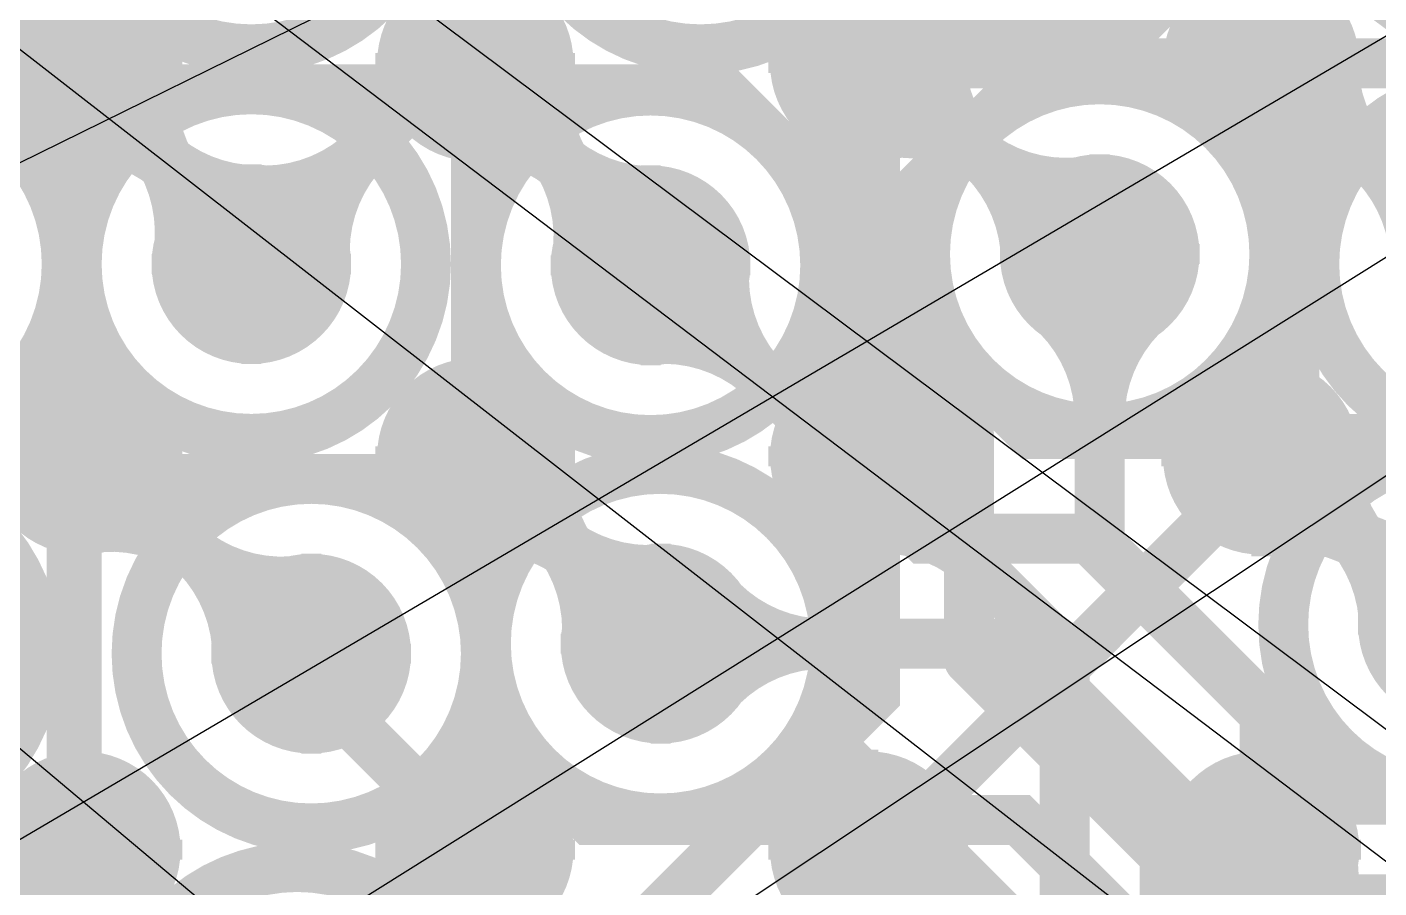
# Model space of a CAD drawing. Extents: x -4539 to 5978, y -4736 to 3041.
# Drawn here: x 1490.5 to 1626, y 409.5 to 495.7 of the extents above; entities that cross this region are included whole.
import ezdxf

# ---------------------------------------------------------------- set-up
doc = ezdxf.new("R2010")
doc.units = 0
for name, pattern in [('SIG_102', [2, 1, 1]), ('SIG_112', [2, 1, 1]), ('SIG_152', [2, 1, 1]), ('SIG_153', [2, 1, 1]), ('SIG_154', [2, 1, 1]), ('SIG_155', [2, 1, 1]), ('SIG_156', [2, 1, 1]), ('SIG_157', [2, 1, 1]), ('SIG_158', [2, 1, 1]), ('SIG_162', [2, 1, 1]), ('SIG_168', [2, 1, 1]), ('SIG_173', [2, 1, 1]), ('SIG_186', [2, 1, 1]), ('SIG_187', [2, 1, 1]), ('SIG_188', [2, 1, 1]), ('SIG_190', [2, 1, 1]), ('SIG_195', [2, 1, 1]), ('SIG_47', [2, 1, 1]), ('SIG_67', [2, 1, 1]), ('SIG_89', [2, 1, 1]), ('SIG_91', [2, 1, 1]), ('SIG_98', [2, 1, 1])]:
    doc.linetypes.add(name, pattern=pattern)
doc.layers.get('0').update_dxf_attribs({"color": 254, "linetype": 'CONTINUOUS'})
for name, color, linetype in [('DRIL_NPLTE_THRU_01', 16, 'CONTINUOUS'), ('DRIL_NPLTE_THRU_02', 2, 'CONTINUOUS'), ('DRIL_NPLTE_THRU_03', 34, 'CONTINUOUS'), ('DRIL_NPLTE_THRU_04', 96, 'CONTINUOUS'), ('DRIL_NPLTE_THRU_05', 6, 'CONTINUOUS'), ('DRIL_NPLTE_THRU_06', 176, 'CONTINUOUS'), ('DRIL_PLTE_THRU_01', 16, 'CONTINUOUS'), ('DRIL_PLTE_THRU_02', 2, 'CONTINUOUS'), ('DRIL_PLTE_THRU_03', 34, 'CONTINUOUS'), ('DRIL_PLTE_THRU_04', 96, 'CONTINUOUS'), ('DRIL_PLTE_THRU_05', 6, 'CONTINUOUS'), ('DRIL_PLTE_THRU_06', 176, 'CONTINUOUS'), ('DRIL_SYMBOL', 254, 'CONTINUOUS'), ('LINK_00', 254, 'CONTINUOUS'), ('PADS_BOT', 5, 'CONTINUOUS'), ('PADS_INNER', 1, 'CONTINUOUS'), ('PADS_TOP', 1, 'CONTINUOUS'), ('POUR_VOID_02', 56, 'CONTINUOUS'), ('POUR_VOID_05', 216, 'CONTINUOUS'), ('TEAR_01', 1, 'CONTINUOUS'), ('TEAR_03', 43, 'CONTINUOUS'), ('TEAR_04', 3, 'CONTINUOUS'), ('TRACE_01', 1, 'CONTINUOUS'), ('TRACE_03', 43, 'CONTINUOUS'), ('TRACE_04', 3, 'CONTINUOUS'), ('TRACE_06', 5, 'CONTINUOUS'), ('VIAPTS', 1, 'CONTINUOUS')]:
    doc.layers.add(name, color=color, linetype=linetype)

# ---------------------------------------------------------------- blocks, each defined once
blk = doc.blocks.new('POUR_VOID_576')
at = {"layer": 'POUR_VOID_02', "const_width": 5}
blk.add_lwpolyline([(-4740.5, -6028, 1), (-4705.5, -6028, 1)], format="xyb", close=True, dxfattribs=at)
blk = doc.blocks.new('POUR_VOID_575')
at = {"layer": 'POUR_VOID_02', "const_width": 5}
blk.add_lwpolyline([(-4743.5, -6067, 1), (-4708.5, -6067, 1)], format="xyb", close=True, dxfattribs=at)
blk = doc.blocks.new('POUR_VOID_564')
at = {"layer": 'POUR_VOID_02', "const_width": 5}
blk.add_lwpolyline([(-4704.5, -5989, 1), (-4669.5, -5989, 1)], format="xyb", close=True, dxfattribs=at)
blk = doc.blocks.new('POUR_VOID_563')
at = {"layer": 'POUR_VOID_02', "const_width": 5}
blk.add_lwpolyline([(-4704.5, -6028, 1), (-4669.5, -6028, 1)], format="xyb", close=True, dxfattribs=at)
blk = doc.blocks.new('POUR_VOID_552')
at = {"layer": 'POUR_VOID_02', "const_width": 5}
blk.add_lwpolyline([(-4624.5, -5988, 1), (-4589.5, -5988, 1)], format="xyb", close=True, dxfattribs=at)
blk = doc.blocks.new('POUR_VOID_551')
at = {"layer": 'POUR_VOID_02', "const_width": 5}
blk.add_lwpolyline([(-4659.5, -5989, 1), (-4624.5, -5989, 1)], format="xyb", close=True, dxfattribs=at)
blk = doc.blocks.new('POUR_VOID_550')
at = {"layer": 'POUR_VOID_02', "const_width": 5}
blk.add_lwpolyline([(-4664.5, -6028.12, 1), (-4629.5, -6028.12, 1)], format="xyb", close=True, dxfattribs=at)
blk = doc.blocks.new('POUR_VOID_549')
at = {"layer": 'POUR_VOID_02', "const_width": 5}
blk.add_lwpolyline([(-4663.5, -6066, 1), (-4628.5, -6066, 1)], format="xyb", close=True, dxfattribs=at)
blk = doc.blocks.new('POUR_VOID_548')
at = {"layer": 'POUR_VOID_02', "const_width": 5}
blk.add_lwpolyline([(-4698.5, -6067, 1), (-4663.5, -6067, 1)], format="xyb", close=True, dxfattribs=at)
blk = doc.blocks.new('POUR_VOID_547')
at = {"layer": 'POUR_VOID_02', "const_width": 5}
blk.add_lwpolyline([(-4699.9, -6105.86, 1), (-4664.9, -6105.86, 1)], format="xyb", close=True, dxfattribs=at)
blk = doc.blocks.new('POUR_VOID_544')
at = {"layer": 'POUR_VOID_02', "const_width": 5}
blk.add_lwpolyline([(-4619.5, -6027, 1), (-4584.5, -6027, 1)], format="xyb", close=True, dxfattribs=at)
blk = doc.blocks.new('POUR_VOID_529')
at = {"layer": 'POUR_VOID_02', "const_width": 5}
blk.add_lwpolyline([(-4579.5, -5988, 1), (-4544.5, -5988, 1)], format="xyb", close=True, dxfattribs=at)
blk = doc.blocks.new('POUR_VOID_528')
at = {"layer": 'POUR_VOID_02', "const_width": 5}
blk.add_lwpolyline([(-4580.5, -6028, 1), (-4545.5, -6028, 1)], format="xyb", close=True, dxfattribs=at)
blk = doc.blocks.new('POUR_VOID_527')
at = {"layer": 'POUR_VOID_02', "const_width": 5}
blk.add_lwpolyline([(-4583.61, -6064.11, 1), (-4548.61, -6064.11, 1)], format="xyb", close=True, dxfattribs=at)
blk = doc.blocks.new('POUR_OUTLINE_418')
for name in ['POUR_VOID_552', 'POUR_VOID_529', 'POUR_VOID_564', 'POUR_VOID_551', 'POUR_VOID_544', 'POUR_VOID_576', 'POUR_VOID_563', 'POUR_VOID_550', 'POUR_VOID_528', 'POUR_VOID_527', 'POUR_VOID_549', 'POUR_VOID_575', 'POUR_VOID_548', 'POUR_VOID_547']:
    blk.add_blockref(name, (0, 0))
blk = doc.blocks.new('POUR_HEADER_0')
blk.add_blockref('POUR_OUTLINE_418', (6185, 6485))
blk = doc.blocks.new('POUR_VOID_74')
at = {"layer": 'POUR_VOID_05', "const_width": 5}
blk.add_lwpolyline([(-4740.5, -6028, 1), (-4705.5, -6028, 1)], format="xyb", close=True, dxfattribs=at)
blk = doc.blocks.new('POUR_VOID_73')
at = {"layer": 'POUR_VOID_05', "const_width": 5}
blk.add_lwpolyline([(-4743.5, -6067, 1), (-4708.5, -6067, 1)], format="xyb", close=True, dxfattribs=at)
blk = doc.blocks.new('POUR_VOID_66')
at = {"layer": 'POUR_VOID_05', "const_width": 5}
blk.add_lwpolyline([(-4704.5, -5989, 1), (-4669.5, -5989, 1)], format="xyb", close=True, dxfattribs=at)
blk = doc.blocks.new('POUR_VOID_65')
at = {"layer": 'POUR_VOID_05', "const_width": 5}
blk.add_lwpolyline([(-4704.5, -6028, 1), (-4669.5, -6028, 1)], format="xyb", close=True, dxfattribs=at)
blk = doc.blocks.new('POUR_VOID_59')
at = {"layer": 'POUR_VOID_05', "const_width": 5}
blk.add_lwpolyline([(-4624.5, -5988, 1), (-4589.5, -5988, 1)], format="xyb", close=True, dxfattribs=at)
blk = doc.blocks.new('POUR_VOID_58')
at = {"layer": 'POUR_VOID_05', "const_width": 5}
blk.add_lwpolyline([(-4659.5, -5989, 1), (-4624.5, -5989, 1)], format="xyb", close=True, dxfattribs=at)
blk = doc.blocks.new('POUR_VOID_57')
at = {"layer": 'POUR_VOID_05', "const_width": 5}
blk.add_lwpolyline([(-4664.5, -6028.12, 1), (-4629.5, -6028.12, 1)], format="xyb", close=True, dxfattribs=at)
blk = doc.blocks.new('POUR_VOID_56')
at = {"layer": 'POUR_VOID_05', "const_width": 5}
blk.add_lwpolyline([(-4663.5, -6066, 1), (-4628.5, -6066, 1)], format="xyb", close=True, dxfattribs=at)
blk = doc.blocks.new('POUR_VOID_55')
at = {"layer": 'POUR_VOID_05', "const_width": 5}
blk.add_lwpolyline([(-4698.5, -6067, 1), (-4663.5, -6067, 1)], format="xyb", close=True, dxfattribs=at)
blk = doc.blocks.new('POUR_VOID_54')
at = {"layer": 'POUR_VOID_05', "const_width": 5}
blk.add_lwpolyline([(-4699.9, -6105.86, 1), (-4664.9, -6105.86, 1)], format="xyb", close=True, dxfattribs=at)
blk = doc.blocks.new('POUR_VOID_50')
at = {"layer": 'POUR_VOID_05', "const_width": 5}
blk.add_lwpolyline([(-4619.5, -6027, 1), (-4584.5, -6027, 1)], format="xyb", close=True, dxfattribs=at)
blk = doc.blocks.new('POUR_VOID_48')
at = {"layer": 'POUR_VOID_05', "const_width": 5}
blk.add_lwpolyline([(-4579.5, -5988, 1), (-4544.5, -5988, 1)], format="xyb", close=True, dxfattribs=at)
blk = doc.blocks.new('POUR_VOID_47')
at = {"layer": 'POUR_VOID_05', "const_width": 5}
blk.add_lwpolyline([(-4580.5, -6028, 1), (-4545.5, -6028, 1)], format="xyb", close=True, dxfattribs=at)
blk = doc.blocks.new('POUR_VOID_46')
at = {"layer": 'POUR_VOID_05', "const_width": 5}
blk.add_lwpolyline([(-4583.61, -6064.11, 1), (-4548.61, -6064.11, 1)], format="xyb", close=True, dxfattribs=at)
blk = doc.blocks.new('POUR_OUTLINE_4')
for name in ['POUR_VOID_59', 'POUR_VOID_48', 'POUR_VOID_66', 'POUR_VOID_58', 'POUR_VOID_50', 'POUR_VOID_74', 'POUR_VOID_65', 'POUR_VOID_57', 'POUR_VOID_47', 'POUR_VOID_46', 'POUR_VOID_56', 'POUR_VOID_73', 'POUR_VOID_55', 'POUR_VOID_54']:
    blk.add_blockref(name, (0, 0))
blk = doc.blocks.new('POUR_HEADER_1')
blk.add_blockref('POUR_OUTLINE_4', (5333.86, 5791.34))
blk = doc.blocks.new('DRIL_SYMBOL_0')
at = {"layer": 'DRIL_SYMBOL', "const_width": 2}
for points in [[(0, -10), (0, 10)], [(-10, 0), (10, 0)]]:
    blk.add_lwpolyline(points, dxfattribs=at)
blk = doc.blocks.new('DRIL_HOLE_0')
blk.add_lwpolyline([(0, 0, 1), (0, 0, 1)], format="xyb", close=True)
blk.add_blockref('DRIL_SYMBOL_0', (0, 0))
blk = doc.blocks.new('PAD_2')
blk.add_lwpolyline([(0, 0, 1), (0, 0, 1)], format="xyb", close=True)
blk = doc.blocks.new('PAD_8')
at = {"const_width": 9.84}
blk.add_lwpolyline([(0, -4.92, 1), (0, 4.92, 1)], format="xyb", close=True, dxfattribs=at)
blk = doc.blocks.new('STK_TOP_10')
at = {"layer": 'DRIL_NPLTE_THRU_01'}
blk.add_blockref('DRIL_HOLE_0', (0, 0), dxfattribs=at)
at = {"layer": 'DRIL_NPLTE_THRU_02'}
blk.add_blockref('DRIL_HOLE_0', (0, 0), dxfattribs=at)
at = {"layer": 'DRIL_NPLTE_THRU_03'}
blk.add_blockref('DRIL_HOLE_0', (0, 0), dxfattribs=at)
at = {"layer": 'DRIL_NPLTE_THRU_04'}
blk.add_blockref('DRIL_HOLE_0', (0, 0), dxfattribs=at)
at = {"layer": 'DRIL_NPLTE_THRU_05'}
blk.add_blockref('DRIL_HOLE_0', (0, 0), dxfattribs=at)
at = {"layer": 'DRIL_NPLTE_THRU_06'}
blk.add_blockref('DRIL_HOLE_0', (0, 0), dxfattribs=at)
at = {"layer": 'PADS_BOT'}
blk.add_blockref('PAD_2', (0, 0), dxfattribs=at)
at = {"layer": 'PADS_INNER'}
blk.add_blockref('PAD_2', (0, 0), dxfattribs=at)
at = {"layer": 'PADS_TOP'}
blk.add_blockref('PAD_8', (0, 0), dxfattribs=at)
blk = doc.blocks.new('SYM_TOP_8')
for p in [(137.8, -216.54), (177.17, -216.54), (216.54, -216.54), (255.91, -216.54), (137.8, -255.91), (177.17, -255.91), (216.54, -255.91), (255.91, -255.91), (137.8, -295.28), (177.17, -295.28), (216.54, -295.28), (255.91, -295.28)]:
    blk.add_blockref('STK_TOP_10', p)
blk = doc.blocks.new('PART_TOP_33')
blk.add_blockref('SYM_TOP_8', (0, 0))
blk = doc.blocks.new('SMOOTH_5')
at = {"const_width": 2.5}
blk.add_lwpolyline([(-1.25, 0, 1), (1.25, 0, 1)], format="xyb", close=True, dxfattribs=at)
blk = doc.blocks.new('TRACE_2050')
at = {"layer": 'TRACE_06', "linetype": 'SIG_67', "const_width": 5}
blk.add_lwpolyline([(1559.52, 387.55), (1559.52, 396.76), (1617.5, 454.73), (1617.5, 520.68), (1659.75, 562.93), (1659.75, 708.72), (1671, 719.96), (1671, 748)], dxfattribs=at)
at = {"layer": 'TRACE_06'}
blk.add_blockref('SMOOTH_5', (1617.5, 454.73), dxfattribs=at)
blk = doc.blocks.new('TRACE_2288')
at = {"layer": 'TRACE_04', "linetype": 'SIG_98', "const_width": 5}
blk.add_lwpolyline([(1570.5, 469.78), (1570.5, 491.57), (1575.5, 496.57), (1575.5, 519.25), (1587.75, 531.5), (1597.25, 531.5), (1615.5, 549.75), (1615.5, 753.25), (1669.76, 807.51), (1694.21, 807.51), (1717, 830.3)], dxfattribs=at)
at = {"layer": 'TRACE_04'}
for p in [(1575.5, 496.57), (1570.5, 491.57), (1570.5, 469.78)]:
    blk.add_blockref('SMOOTH_5', p, dxfattribs=at)
blk = doc.blocks.new('TRACE_542')
at = {"layer": 'TRACE_03', "linetype": 'SIG_102', "const_width": 5}
blk.add_lwpolyline([(1399, 432), (1417.5, 450.5), (1526.25, 450.5), (1536.5, 440.25), (1536.5, 426.75), (1546.92, 416.34), (1589.97, 416.34), (1607.92, 398.39), (1808.93, 398.39), (1818.34, 388.98), (1840.27, 388.98), (1883.94, 345.31), (1918.01, 345.31), (1940.32, 323), (1993.31, 323)], dxfattribs=at)
at = {"layer": 'TRACE_03'}
for p in [(1526.25, 450.5), (1536.5, 440.25), (1536.5, 426.75), (1546.92, 416.34), (1589.97, 416.34)]:
    blk.add_blockref('SMOOTH_5', p, dxfattribs=at)
blk = doc.blocks.new('TEAR_2008008000536')
at = {"const_width": 5}
for points in [[(11.67, 11.67, -0.196262), (1.42, 7.36)], [(11.67, 11.67, -0.067729), (4.35, 6.11)], [(11.67, 11.67, 0.067729), (6.11, 4.35)], [(11.67, 11.67, 0.196262), (7.36, 1.42)]]:
    blk.add_lwpolyline(points, format="xyb", dxfattribs=at)
for p in [(11.67, 11.67), (11.67, 11.67), (11.67, 11.67), (11.67, 11.67), (1.42, 7.36), (4.35, 6.11), (6.11, 4.35), (7.36, 1.42)]:
    blk.add_blockref('SMOOTH_5', p)
blk = doc.blocks.new('TRACE_1230')
at = {"layer": 'TRACE_04', "linetype": 'SIG_112', "const_width": 5}
blk.add_lwpolyline([(1513, 472), (1530.5, 489.5), (1530.5, 551.57), (1535.5, 556.57), (1535.5, 668)], dxfattribs=at)
at = {"layer": 'TEAR_04'}
blk.add_blockref('TEAR_2008008000536', (1513, 472), dxfattribs=at)
at = {"layer": 'TRACE_04'}
for p in [(1530.5, 489.5), (1513, 472)]:
    blk.add_blockref('SMOOTH_5', p, dxfattribs=at)
blk = doc.blocks.new('TEAR_2008008000537')
at = {"const_width": 5}
for points in [[(10.4, -12.36, -0.196262), (7.06, -2.01)], [(10.4, -12.36, -0.067729), (5.59, -4.76)], [(10.4, -12.36, 0.067729), (3.73, -6.32)], [(10.4, -12.36, 0.196261), (0.77, -7.3)]]:
    blk.add_lwpolyline(points, format="xyb", dxfattribs=at)
for p in [(7.06, -2.01), (5.59, -4.76), (3.73, -6.32), (0.77, -7.3), (10.4, -12.36), (10.4, -12.36), (10.4, -12.36), (10.4, -12.36)]:
    blk.add_blockref('SMOOTH_5', p)
blk = doc.blocks.new('TEAR_2008008000538')
at = {"const_width": 5}
for points in [[(-10.62, 12.62, 0.196261), (-0.79, 7.46)], [(-10.62, 12.62, -0.196262), (-7.21, 2.05)], [(-10.62, 12.62, 0.067729), (-3.82, 6.46)], [(-10.62, 12.62, -0.067729), (-5.71, 4.86)]]:
    blk.add_lwpolyline(points, format="xyb", dxfattribs=at)
for p in [(-10.62, 12.62), (-10.62, 12.62), (-10.62, 12.62), (-10.62, 12.62), (-0.79, 7.46), (-3.82, 6.46), (-5.71, 4.86), (-7.21, 2.05)]:
    blk.add_blockref('SMOOTH_5', p)
blk = doc.blocks.new('TRACE_1228')
at = {"layer": 'TRACE_01', "linetype": 'SIG_112', "const_width": 5}
blk.add_lwpolyline([(1496.06, 492.13), (1513, 472)], dxfattribs=at)
at = {"layer": 'TEAR_01'}
for name, p in [('TEAR_2008008000537', (1496.06, 492.13)), ('TEAR_2008008000538', (1513, 472))]:
    blk.add_blockref(name, p, dxfattribs=at)
at = {"layer": 'TRACE_01'}
for p in [(1496.06, 492.13), (1513, 472)]:
    blk.add_blockref('SMOOTH_5', p, dxfattribs=at)
blk = doc.blocks.new('TRACE_856')
at = {"layer": 'TRACE_04', "linetype": 'SIG_152', "const_width": 5}
blk.add_lwpolyline([(1478, 550), (1478, 513.62), (1495, 496.62), (1495, 391.99), (1518.44, 368.55), (1536.94, 363.99)], dxfattribs=at)
at = {"layer": 'TRACE_04'}
blk.add_blockref('SMOOTH_5', (1495, 496.62), dxfattribs=at)
blk = doc.blocks.new('TEAR_2008008000726')
at = {"const_width": 5}
for points in [[(11.67, 11.67, -0.196262), (1.42, 7.36)], [(11.67, 11.67, -0.067729), (4.35, 6.11)], [(11.67, 11.67, 0.067729), (6.11, 4.35)], [(11.67, 11.67, 0.196262), (7.36, 1.42)]]:
    blk.add_lwpolyline(points, format="xyb", dxfattribs=at)
for p in [(11.67, 11.67), (11.67, 11.67), (11.67, 11.67), (11.67, 11.67), (1.42, 7.36), (4.35, 6.11), (6.11, 4.35), (7.36, 1.42)]:
    blk.add_blockref('SMOOTH_5', p)
blk = doc.blocks.new('TRACE_726')
at = {"layer": 'TRACE_03', "linetype": 'SIG_153', "const_width": 5}
blk.add_lwpolyline([(1477, 472), (1494.5, 489.5), (1560.13, 489.5), (1575.5, 474.13), (1575.5, 470.75), (1591.25, 455), (1614.78, 455), (1615.28, 454.5), (1651.86, 454.5), (1658.86, 461.5), (1804.75, 461.5), (1823.29, 442.96), (1827.99, 442.96), (1847.75, 423.21), (1902.88, 423.21), (1981.64, 344.44), (1996.61, 344.44), (2032.66, 308.39), (2032.66, 275)], dxfattribs=at)
at = {"layer": 'TEAR_03'}
blk.add_blockref('TEAR_2008008000726', (1477, 472), dxfattribs=at)
at = {"layer": 'TRACE_03'}
for p in [(1494.5, 489.5), (1560.13, 489.5), (1575.5, 474.13), (1575.5, 470.75), (1591.25, 455), (1614.78, 455), (1615.28, 454.5)]:
    blk.add_blockref('SMOOTH_5', p, dxfattribs=at)
blk = doc.blocks.new('TRACE_2960')
at = {"layer": 'TRACE_03', "linetype": 'SIG_154', "const_width": 5}
blk.add_lwpolyline([(1517.55, 431.55), (1542.77, 406.34), (1584.41, 406.34), (1602.35, 388.39), (1804.78, 388.39), (1814.2, 378.98), (1836.13, 378.98), (1879.8, 335.31), (1896.19, 335.31), (1917.93, 313.57)], dxfattribs=at)
at = {"layer": 'TRACE_03'}
blk.add_blockref('SMOOTH_5', (1517.55, 431.55), dxfattribs=at)
blk = doc.blocks.new('TEAR_2008008000733')
at = {"const_width": 5}
for points in [[(12.24, -10.54, -0.196261), (7.29, -0.86)], [(12.24, -10.54, -0.067729), (6.28, -3.81)], [(12.24, -10.54, 0.067729), (4.7, -5.64)], [(12.24, -10.54, 0.196262), (1.93, -7.09)]]:
    blk.add_lwpolyline(points, format="xyb", dxfattribs=at)
for p in [(7.29, -0.86), (6.28, -3.81), (4.7, -5.64), (1.93, -7.09), (12.24, -10.54), (12.24, -10.54), (12.24, -10.54), (12.24, -10.54)]:
    blk.add_blockref('SMOOTH_5', p)
blk = doc.blocks.new('TEAR_2008008000734')
at = {"const_width": 5}
for points in [[(-12.5, 10.77, 0.196261), (-1.97, 7.24)], [(-12.5, 10.77, -0.196261), (-7.45, 0.87)], [(-12.5, 10.77, 0.067729), (-4.8, 5.77)], [(-12.5, 10.77, -0.067729), (-6.41, 3.89)]]:
    blk.add_lwpolyline(points, format="xyb", dxfattribs=at)
for p in [(-12.5, 10.77), (-12.5, 10.77), (-12.5, 10.77), (-12.5, 10.77), (-1.97, 7.24), (-4.8, 5.77), (-6.41, 3.89), (-7.45, 0.87)]:
    blk.add_blockref('SMOOTH_5', p)
blk = doc.blocks.new('TRACE_628')
at = {"layer": 'TRACE_01', "linetype": 'SIG_154', "const_width": 5}
blk.add_lwpolyline([(1496.06, 452.76), (1519, 433)], dxfattribs=at)
at = {"layer": 'TEAR_01'}
for name, p in [('TEAR_2008008000733', (1496.06, 452.76)), ('TEAR_2008008000734', (1519, 433))]:
    blk.add_blockref(name, p, dxfattribs=at)
at = {"layer": 'TRACE_01'}
for p in [(1496.06, 452.76), (1519, 433)]:
    blk.add_blockref('SMOOTH_5', p, dxfattribs=at)
blk = doc.blocks.new('TEAR_2008008000737')
at = {"const_width": 5}
for points in [[(11.42, -11.42, -0.196262), (7.21, -1.4)], [(11.42, -11.42, -0.067729), (5.98, -4.26)], [(11.42, -11.42, 0.067729), (4.26, -5.98)], [(11.42, -11.42, 0.196262), (1.4, -7.21)]]:
    blk.add_lwpolyline(points, format="xyb", dxfattribs=at)
for p in [(7.21, -1.4), (5.98, -4.26), (4.26, -5.98), (1.4, -7.21), (11.42, -11.42), (11.42, -11.42), (11.42, -11.42), (11.42, -11.42)]:
    blk.add_blockref('SMOOTH_5', p)
blk = doc.blocks.new('TRACE_1084')
at = {"layer": 'TRACE_01', "linetype": 'SIG_155', "const_width": 5}
blk.add_lwpolyline([(1614.17, 413.39), (1636.14, 391.42), (1830.39, 391.42), (1858.34, 419.37), (1864.51, 419.37), (1872.07, 426.93), (1992.07, 426.93), (2006, 413)], dxfattribs=at)
at = {"layer": 'TEAR_01'}
blk.add_blockref('TEAR_2008008000737', (1614.17, 413.39), dxfattribs=at)
at = {"layer": 'TRACE_01'}
blk.add_blockref('SMOOTH_5', (1614.17, 413.39), dxfattribs=at)
blk = doc.blocks.new('TEAR_2008008000740')
at = {"const_width": 5}
for points in [[(11.42, -11.42, -0.196262), (7.21, -1.4)], [(11.42, -11.42, -0.067729), (5.98, -4.26)], [(11.42, -11.42, 0.067729), (4.26, -5.98)], [(11.42, -11.42, 0.196262), (1.4, -7.21)]]:
    blk.add_lwpolyline(points, format="xyb", dxfattribs=at)
for p in [(7.21, -1.4), (5.98, -4.26), (4.26, -5.98), (1.4, -7.21), (11.42, -11.42), (11.42, -11.42), (11.42, -11.42), (11.42, -11.42)]:
    blk.add_blockref('SMOOTH_5', p)
blk = doc.blocks.new('TRACE_1578')
at = {"layer": 'TRACE_01', "linetype": 'SIG_156', "const_width": 5}
blk.add_lwpolyline([(1574.8, 452.76), (1594.49, 433.07), (1594.49, 408.54), (1621.61, 381.42), (1834.53, 381.42), (1862.11, 409), (1900.83, 409), (1908.76, 416.93), (1978.25, 416.93), (1989.62, 405.56), (1989.62, 398.4), (2008.64, 379.37), (2008.64, 365.89)], dxfattribs=at)
at = {"layer": 'TEAR_01'}
blk.add_blockref('TEAR_2008008000740', (1574.8, 452.76), dxfattribs=at)
at = {"layer": 'TRACE_01'}
for p in [(1574.8, 452.76), (1594.49, 433.07), (1594.49, 408.54)]:
    blk.add_blockref('SMOOTH_5', p, dxfattribs=at)
blk = doc.blocks.new('TRACE_634')
at = {"layer": 'TRACE_03', "linetype": 'SIG_157', "const_width": 5}
blk.add_lwpolyline([(1558, 511), (1576.9, 492.1), (1798.9, 492.1), (1824, 467)], dxfattribs=at)
at = {"layer": 'TRACE_03'}
blk.add_blockref('SMOOTH_5', (1576.9, 492.1), dxfattribs=at)
blk = doc.blocks.new('TEAR_2008008000749')
at = {"const_width": 5}
for points in [[(16.5, 0, -0.196262), (6.21, 4.2)], [(16.5, 0, -0.067729), (7.4, 1.24)], [(16.5, 0, 0.196262), (6.21, -4.2)], [(16.5, 0, 0.067729), (7.4, -1.24)]]:
    blk.add_lwpolyline(points, format="xyb", dxfattribs=at)
for p in [(6.21, 4.2), (7.4, 1.24), (16.5, 0), (16.5, 0), (16.5, 0), (16.5, 0), (7.4, -1.24), (6.21, -4.2)]:
    blk.add_blockref('SMOOTH_5', p)
blk = doc.blocks.new('TRACE_708')
at = {"layer": 'TRACE_03', "linetype": 'SIG_158', "const_width": 5}
blk.add_lwpolyline([(1554, 434), (1589.74, 434), (1615.34, 408.39), (1645.28, 408.39), (1663.46, 426.57), (1663.46, 430.21), (1674.75, 441.5), (1715.39, 441.5), (1736, 420.89), (1810.36, 420.89), (1815.89, 426.42), (1830.39, 426.42), (1850.96, 405.85), (1886.8, 405.85), (1917.53, 375.12)], dxfattribs=at)
at = {"layer": 'TEAR_03'}
blk.add_blockref('TEAR_2008008000749', (1554, 434), dxfattribs=at)
at = {"layer": 'TRACE_03'}
for p in [(1554, 434), (1589.74, 434), (1615.34, 408.39)]:
    blk.add_blockref('SMOOTH_5', p, dxfattribs=at)
blk = doc.blocks.new('TEAR_2008008000751')
at = {"const_width": 5}
for points in [[(11.36, -11.48, -0.196261), (7.2, -1.43)], [(11.36, -11.48, -0.067729), (5.96, -4.29)], [(11.36, -11.48, 0.067729), (4.23, -6)], [(11.36, -11.48, 0.196262), (1.36, -7.22)]]:
    blk.add_lwpolyline(points, format="xyb", dxfattribs=at)
for p in [(7.2, -1.43), (5.96, -4.29), (4.23, -6), (1.36, -7.22), (11.36, -11.48), (11.36, -11.48), (11.36, -11.48), (11.36, -11.48)]:
    blk.add_blockref('SMOOTH_5', p)
blk = doc.blocks.new('TEAR_2008008000752')
at = {"const_width": 5}
for points in [[(-11.61, 11.73, 0.196261), (-1.39, 7.37)], [(-11.61, 11.73, -0.196261), (-7.36, 1.46)], [(-11.61, 11.73, 0.067729), (-4.32, 6.13)], [(-11.61, 11.73, -0.067729), (-6.08, 4.39)]]:
    blk.add_lwpolyline(points, format="xyb", dxfattribs=at)
for p in [(-11.61, 11.73), (-11.61, 11.73), (-11.61, 11.73), (-11.61, 11.73), (-1.39, 7.37), (-4.32, 6.13), (-6.08, 4.39), (-7.36, 1.46)]:
    blk.add_blockref('SMOOTH_5', p)
blk = doc.blocks.new('TRACE_706')
at = {"layer": 'TRACE_01', "linetype": 'SIG_158', "const_width": 5}
blk.add_lwpolyline([(1535.43, 452.76), (1554, 434)], dxfattribs=at)
at = {"layer": 'TEAR_01'}
for name, p in [('TEAR_2008008000751', (1535.43, 452.76)), ('TEAR_2008008000752', (1554, 434))]:
    blk.add_blockref(name, p, dxfattribs=at)
at = {"layer": 'TRACE_01'}
for p in [(1535.43, 452.76), (1554, 434)]:
    blk.add_blockref('SMOOTH_5', p, dxfattribs=at)
blk = doc.blocks.new('TRACE_2632')
at = {"layer": 'TRACE_04', "linetype": 'SIG_162', "const_width": 5}
blk.add_lwpolyline([(1580.5, 473), (1580.5, 480.25), (1592.75, 492.5), (1598.25, 492.5), (1615.5, 509.75), (1615.5, 524.93), (1636, 545.43), (1636, 668)], dxfattribs=at)
at = {"layer": 'TRACE_04'}
for p in [(1592.75, 492.5), (1598.25, 492.5), (1580.5, 480.25), (1580.5, 473)]:
    blk.add_blockref('SMOOTH_5', p, dxfattribs=at)
blk = doc.blocks.new('TEAR_2008008000799')
at = {"const_width": 5}
for points in [[(12.28, -10.5, -0.196262), (7.3, -0.83)], [(12.28, -10.5, -0.067729), (6.29, -3.79)], [(12.28, -10.5, 0.067729), (4.71, -5.63)], [(12.28, -10.5, 0.196262), (1.95, -7.08)]]:
    blk.add_lwpolyline(points, format="xyb", dxfattribs=at)
for p in [(7.3, -0.83), (6.29, -3.79), (4.71, -5.63), (1.95, -7.08), (12.28, -10.5), (12.28, -10.5), (12.28, -10.5), (12.28, -10.5)]:
    blk.add_blockref('SMOOTH_5', p)
blk = doc.blocks.new('TEAR_2008008000800')
at = {"const_width": 5}
for points in [[(-12.54, 10.72, 0.196262), (-1.99, 7.23)], [(-12.54, 10.72, -0.196262), (-7.45, 0.85)], [(-12.54, 10.72, 0.067729), (-4.82, 5.75)], [(-12.54, 10.72, -0.067729), (-6.43, 3.87)]]:
    blk.add_lwpolyline(points, format="xyb", dxfattribs=at)
for p in [(-12.54, 10.72), (-12.54, 10.72), (-12.54, 10.72), (-12.54, 10.72), (-1.99, 7.23), (-4.82, 5.75), (-6.43, 3.87), (-7.45, 0.85)]:
    blk.add_blockref('SMOOTH_5', p)
blk = doc.blocks.new('TRACE_398')
at = {"layer": 'TRACE_01', "linetype": 'SIG_168', "const_width": 5}
blk.add_lwpolyline([(1614.17, 452.76), (1633.89, 435.89)], dxfattribs=at)
at = {"layer": 'TEAR_01'}
for name, p in [('TEAR_2008008000799', (1614.17, 452.76)), ('TEAR_2008008000800', (1633.89, 435.89))]:
    blk.add_blockref(name, p, dxfattribs=at)
at = {"layer": 'TRACE_01'}
for p in [(1614.17, 452.76), (1633.89, 435.89)]:
    blk.add_blockref('SMOOTH_5', p, dxfattribs=at)
blk = doc.blocks.new('TEAR_2008008001075')
at = {"const_width": 5}
for points in [[(11.67, -11.67, -0.196262), (7.36, -1.42)], [(11.67, -11.67, -0.067729), (6.11, -4.35)], [(11.67, -11.67, 0.067729), (4.35, -6.11)], [(11.67, -11.67, 0.196262), (1.42, -7.36)]]:
    blk.add_lwpolyline(points, format="xyb", dxfattribs=at)
for p in [(7.36, -1.42), (6.11, -4.35), (4.35, -6.11), (1.42, -7.36), (11.67, -11.67), (11.67, -11.67), (11.67, -11.67), (11.67, -11.67)]:
    blk.add_blockref('SMOOTH_5', p)
blk = doc.blocks.new('TRACE_1110')
at = {"layer": 'TRACE_03', "linetype": 'SIG_186', "const_width": 5}
blk.add_lwpolyline([(1553, 471.88), (1580.38, 444.5), (1596.95, 444.5), (1623.06, 418.39), (1641.14, 418.39), (1652.43, 429.68), (1652.43, 433.32), (1670.61, 451.5), (1745.52, 451.5), (1758.63, 438.39), (1803.11, 438.39)], dxfattribs=at)
at = {"layer": 'TEAR_03'}
blk.add_blockref('TEAR_2008008001075', (1553, 471.88), dxfattribs=at)
at = {"layer": 'TRACE_03'}
for p in [(1553, 471.88), (1580.38, 444.5), (1596.95, 444.5), (1623.06, 418.39)]:
    blk.add_blockref('SMOOTH_5', p, dxfattribs=at)
blk = doc.blocks.new('TEAR_2008008001077')
at = {"const_width": 5}
for points in [[(10.59, -12.2, -0.196262), (7.09, -1.9)], [(10.59, -12.2, -0.067729), (5.66, -4.67)], [(10.59, -12.2, 0.067729), (3.83, -6.26)], [(10.59, -12.2, 0.196262), (0.88, -7.29)]]:
    blk.add_lwpolyline(points, format="xyb", dxfattribs=at)
for p in [(7.09, -1.9), (5.66, -4.67), (3.83, -6.26), (0.88, -7.29), (10.59, -12.2), (10.59, -12.2), (10.59, -12.2), (10.59, -12.2)]:
    blk.add_blockref('SMOOTH_5', p)
blk = doc.blocks.new('TEAR_2008008001078')
at = {"const_width": 5}
for points in [[(-10.81, 12.46, 0.196262), (-0.9, 7.45)], [(-10.81, 12.46, -0.196262), (-7.24, 1.94)], [(-10.81, 12.46, 0.067729), (-3.91, 6.4)], [(-10.81, 12.46, -0.067729), (-5.78, 4.77)]]:
    blk.add_lwpolyline(points, format="xyb", dxfattribs=at)
for p in [(-10.81, 12.46), (-10.81, 12.46), (-10.81, 12.46), (-10.81, 12.46), (-0.9, 7.45), (-3.91, 6.4), (-5.78, 4.77), (-7.24, 1.94)]:
    blk.add_blockref('SMOOTH_5', p)
blk = doc.blocks.new('TRACE_622')
at = {"layer": 'TRACE_01', "linetype": 'SIG_186', "const_width": 5}
blk.add_lwpolyline([(1535.43, 492.13), (1553, 471.88)], dxfattribs=at)
at = {"layer": 'TEAR_01'}
for name, p in [('TEAR_2008008001077', (1535.43, 492.13)), ('TEAR_2008008001078', (1553, 471.88))]:
    blk.add_blockref(name, p, dxfattribs=at)
at = {"layer": 'TRACE_01'}
for p in [(1535.43, 492.13), (1553, 471.88)]:
    blk.add_blockref('SMOOTH_5', p, dxfattribs=at)
blk = doc.blocks.new('TEAR_2008008001081')
at = {"const_width": 5}
for points in [[(0, -16.5, 0.196262), (-4.2, -6.21)], [(0, -16.5, -0.196262), (4.2, -6.21)], [(0, -16.5, 0.067729), (-1.24, -7.4)], [(0, -16.5, -0.067729), (1.24, -7.4)]]:
    blk.add_lwpolyline(points, format="xyb", dxfattribs=at)
for p in [(-4.2, -6.21), (4.2, -6.21), (-1.24, -7.4), (1.24, -7.4), (0, -16.5), (0, -16.5), (0, -16.5), (0, -16.5)]:
    blk.add_blockref('SMOOTH_5', p)
blk = doc.blocks.new('TRACE_1244')
at = {"layer": 'TRACE_04', "linetype": 'SIG_187', "const_width": 5}
blk.add_lwpolyline([(1598, 473), (1598, 443.96), (1614.52, 427.44), (1614.52, 370.46)], dxfattribs=at)
at = {"layer": 'TEAR_04'}
blk.add_blockref('TEAR_2008008001081', (1598, 473), dxfattribs=at)
at = {"layer": 'TRACE_04'}
for p in [(1598, 473), (1598, 443.96), (1614.52, 427.44), (1614.52, 370.46)]:
    blk.add_blockref('SMOOTH_5', p, dxfattribs=at)
blk = doc.blocks.new('TEAR_2008008001082')
at = {"const_width": 5}
for points in [[(12.46, -10.28, -0.196262), (7.31, -0.7)], [(12.46, -10.28, -0.067729), (6.36, -3.67)], [(12.46, -10.28, 0.067729), (4.82, -5.54)], [(12.46, -10.28, 0.196262), (2.08, -7.04)]]:
    blk.add_lwpolyline(points, format="xyb", dxfattribs=at)
for p in [(7.31, -0.7), (6.36, -3.67), (4.82, -5.54), (2.08, -7.04), (12.46, -10.28), (12.46, -10.28), (12.46, -10.28), (12.46, -10.28)]:
    blk.add_blockref('SMOOTH_5', p)
blk = doc.blocks.new('TEAR_2008008001083')
at = {"const_width": 5}
for points in [[(-12.73, 10.5, 0.196262), (-2.12, 7.19)], [(-12.73, 10.5, -0.196262), (-7.47, 0.71)], [(-12.73, 10.5, 0.067729), (-4.92, 5.66)], [(-12.73, 10.5, -0.067729), (-6.5, 3.75)]]:
    blk.add_lwpolyline(points, format="xyb", dxfattribs=at)
for p in [(-12.73, 10.5), (-12.73, 10.5), (-12.73, 10.5), (-12.73, 10.5), (-2.12, 7.19), (-4.92, 5.66), (-6.5, 3.75), (-7.47, 0.71)]:
    blk.add_blockref('SMOOTH_5', p)
blk = doc.blocks.new('TRACE_1242')
at = {"layer": 'TRACE_01', "linetype": 'SIG_187', "const_width": 5}
blk.add_lwpolyline([(1574.8, 492.13), (1598, 473)], dxfattribs=at)
at = {"layer": 'TEAR_01'}
for name, p in [('TEAR_2008008001082', (1574.8, 492.13)), ('TEAR_2008008001083', (1598, 473))]:
    blk.add_blockref(name, p, dxfattribs=at)
at = {"layer": 'TRACE_01'}
for p in [(1574.8, 492.13), (1598, 473)]:
    blk.add_blockref('SMOOTH_5', p, dxfattribs=at)
blk = doc.blocks.new('TEAR_2008008001087')
at = {"const_width": 5}
for points in [[(12.12, -10.68, -0.196261), (7.28, -0.94)], [(12.12, -10.68, -0.067729), (6.23, -3.88)], [(12.12, -10.68, 0.067729), (4.63, -5.7)], [(12.12, -10.68, 0.196261), (1.84, -7.11)]]:
    blk.add_lwpolyline(points, format="xyb", dxfattribs=at)
for p in [(7.28, -0.94), (6.23, -3.88), (4.63, -5.7), (1.84, -7.11), (12.12, -10.68), (12.12, -10.68), (12.12, -10.68), (12.12, -10.68)]:
    blk.add_blockref('SMOOTH_5', p)
blk = doc.blocks.new('TEAR_2008008001088')
at = {"const_width": 5}
for points in [[(-12.38, 10.91, 0.196262), (-1.88, 7.26)], [(-12.38, 10.91, -0.196261), (-7.44, 0.96)], [(-12.38, 10.91, 0.067729), (-4.73, 5.82)], [(-12.38, 10.91, -0.067729), (-6.37, 3.96)]]:
    blk.add_lwpolyline(points, format="xyb", dxfattribs=at)
for p in [(-12.38, 10.91), (-12.38, 10.91), (-12.38, 10.91), (-12.38, 10.91), (-1.88, 7.26), (-4.73, 5.82), (-6.37, 3.96), (-7.44, 0.96)]:
    blk.add_blockref('SMOOTH_5', p)
blk = doc.blocks.new('TRACE_1382')
at = {"layer": 'TRACE_01', "linetype": 'SIG_188', "const_width": 5}
blk.add_lwpolyline([(1614.17, 492.13), (1637, 472)], dxfattribs=at)
at = {"layer": 'TEAR_01'}
for name, p in [('TEAR_2008008001087', (1614.17, 492.13)), ('TEAR_2008008001088', (1637, 472))]:
    blk.add_blockref(name, p, dxfattribs=at)
at = {"layer": 'TRACE_01'}
for p in [(1614.17, 492.13), (1637, 472)]:
    blk.add_blockref('SMOOTH_5', p, dxfattribs=at)
blk = doc.blocks.new('TEAR_2008008001096')
at = {"const_width": 5}
for points in [[(-11.67, -11.67, 0.196262), (-7.36, -1.42)], [(-11.67, -11.67, 0.067729), (-6.11, -4.35)], [(-11.67, -11.67, -0.067729), (-4.35, -6.11)], [(-11.67, -11.67, -0.196262), (-1.42, -7.36)]]:
    blk.add_lwpolyline(points, format="xyb", dxfattribs=at)
for p in [(-7.36, -1.42), (-6.11, -4.35), (-4.35, -6.11), (-1.42, -7.36), (-11.67, -11.67), (-11.67, -11.67), (-11.67, -11.67), (-11.67, -11.67)]:
    blk.add_blockref('SMOOTH_5', p)
blk = doc.blocks.new('TRACE_2794')
at = {"layer": 'TRACE_04', "linetype": 'SIG_190', "const_width": 5}
blk.add_lwpolyline([(1535.5, 471.88), (1535.5, 479.74), (1540.5, 484.74), (1540.5, 518.25), (1552.75, 530.5), (1562.25, 530.5), (1574.5, 542.75), (1574.5, 566.5), (1597, 589)], dxfattribs=at)
at = {"layer": 'TEAR_04'}
blk.add_blockref('TEAR_2008008001096', (1597, 589), dxfattribs=at)
at = {"layer": 'TRACE_04'}
for p in [(1597, 589), (1574.5, 566.5), (1574.5, 542.75), (1552.75, 530.5), (1562.25, 530.5), (1540.5, 518.25), (1540.5, 484.74), (1535.5, 479.74), (1535.5, 471.88)]:
    blk.add_blockref('SMOOTH_5', p, dxfattribs=at)
blk = doc.blocks.new('TEAR_2008008001097')
at = {"const_width": 5}
for points in [[(11.67, 11.67, -0.196262), (1.42, 7.36)], [(11.67, 11.67, -0.067729), (4.35, 6.11)], [(11.67, 11.67, 0.067729), (6.11, 4.35)], [(11.67, 11.67, 0.196262), (7.36, 1.42)]]:
    blk.add_lwpolyline(points, format="xyb", dxfattribs=at)
for p in [(11.67, 11.67), (11.67, 11.67), (11.67, 11.67), (11.67, 11.67), (1.42, 7.36), (4.35, 6.11), (6.11, 4.35), (7.36, 1.42)]:
    blk.add_blockref('SMOOTH_5', p)
blk = doc.blocks.new('TRACE_1652')
at = {"layer": 'TRACE_04', "linetype": 'SIG_190', "const_width": 5}
blk.add_lwpolyline([(1517.6, 394.14), (1536.5, 413.05), (1536.5, 433)], dxfattribs=at)
at = {"layer": 'TEAR_04'}
blk.add_blockref('TEAR_2008008001097', (1517.6, 394.14), dxfattribs=at)
at = {"layer": 'TRACE_04'}
for p in [(1536.5, 433), (1536.5, 413.05), (1517.6, 394.14)]:
    blk.add_blockref('SMOOTH_5', p, dxfattribs=at)
blk = doc.blocks.new('DRIL_SYMBOL_7')
at = {"layer": 'DRIL_SYMBOL', "const_width": 2}
for points in [[(0, -10), (0, 10)], [(-10, 0), (10, 0)]]:
    blk.add_lwpolyline(points, dxfattribs=at)
blk = doc.blocks.new('DRIL_HOLE_7')
at = {"const_width": 3.5}
blk.add_lwpolyline([(-1.75, 0, 1), (1.75, 0, 1)], format="xyb", close=True, dxfattribs=at)
blk.add_blockref('DRIL_SYMBOL_7', (0, 0))
blk = doc.blocks.new('PAD_15')
at = {"const_width": 10}
blk.add_lwpolyline([(0, -5, 1), (0, 5, 1)], format="xyb", close=True, dxfattribs=at)
blk = doc.blocks.new('STK_TOP_26')
at = {"layer": 'DRIL_PLTE_THRU_01'}
blk.add_blockref('DRIL_HOLE_7', (0, 0), dxfattribs=at)
at = {"layer": 'DRIL_PLTE_THRU_02'}
blk.add_blockref('DRIL_HOLE_7', (0, 0), dxfattribs=at)
at = {"layer": 'DRIL_PLTE_THRU_03'}
blk.add_blockref('DRIL_HOLE_7', (0, 0), dxfattribs=at)
at = {"layer": 'DRIL_PLTE_THRU_04'}
blk.add_blockref('DRIL_HOLE_7', (0, 0), dxfattribs=at)
at = {"layer": 'DRIL_PLTE_THRU_05'}
blk.add_blockref('DRIL_HOLE_7', (0, 0), dxfattribs=at)
at = {"layer": 'DRIL_PLTE_THRU_06'}
blk.add_blockref('DRIL_HOLE_7', (0, 0), dxfattribs=at)
at = {"layer": 'PADS_BOT'}
blk.add_blockref('PAD_15', (0, 0), dxfattribs=at)
at = {"layer": 'PADS_INNER'}
blk.add_blockref('PAD_15', (0, 0), dxfattribs=at)
at = {"layer": 'PADS_TOP'}
blk.add_blockref('PAD_15', (0, 0), dxfattribs=at)
blk = doc.blocks.new('SYM_TOP_2')
blk.add_blockref('STK_TOP_26', (0, 0))

msp = doc.modelspace()

# ---------------------------------------------------------------- linework, layer by layer
at = {"layer": 'LINK_00', "linetype": 'SIG_173'}
for p, q in [((1672.22, 270.89), (322.05, 1400)), ((322.05, 1400), (1904.58, 201.79)), ((1968.28, 170.23), (322.05, 1400)), ((322.05, 1400), (1849.87, 214))]:
    msp.add_line(p, q, dxfattribs=at)
at = {"layer": 'LINK_00', "linetype": 'SIG_195'}
for p, q in [((2194.88, 828.7), (1145, 170.86)), ((2194.88, 828.7), (1205.99, 171)), ((1246.82, 362.75), (2194.88, 828.7)), ((2194.88, 828.7), (1419.04, 372.8))]:
    msp.add_line(p, q, dxfattribs=at)
at = {"layer": 'TRACE_03', "linetype": 'SIG_154', "const_width": 5}
msp.add_lwpolyline([(1517.55, 431.55), (1519, 433)], dxfattribs=at)
at = {"layer": 'TRACE_04', "linetype": 'SIG_162', "const_width": 5}
for points in [[(1580.5, 459.3), (1580.5, 473)], [(1580.5, 459.3), (1584.91, 454.89)], [(1584.91, 432.37), (1584.91, 454.89)], [(1584.91, 432.37), (1604.52, 412.75)], [(1604.52, 380.61), (1604.52, 412.75)]]:
    msp.add_lwpolyline(points, dxfattribs=at)
at = {"layer": 'TRACE_04', "linetype": 'SIG_190', "const_width": 5}
for points in [[(1535.5, 452.94), (1535.5, 471.88)], [(1535.5, 452.94), (1536.5, 451.94)], [(1536.5, 433), (1536.5, 451.94)]]:
    msp.add_lwpolyline(points, dxfattribs=at)
at = {"layer": 'TRACE_04', "linetype": 'SIG_98', "const_width": 5}
for points in [[(1570.5, 448.71), (1570.5, 469.78)], [(1570.5, 448.71), (1571.81, 447.39)], [(1571.81, 423.18), (1571.81, 447.39)], [(1571.81, 423.18), (1594.52, 400.47)]]:
    msp.add_lwpolyline(points, dxfattribs=at)
at = {"layer": 'TRACE_06', "linetype": 'SIG_91', "const_width": 5}
msp.add_lwpolyline([(1549.52, 402.86), (1575.5, 428.84), (1575.5, 519.25), (1587.75, 531.5), (1597.25, 531.5), (1614.5, 548.75), (1614.5, 699.49)], dxfattribs=at)
at = {"layer": 'TRACE_06', "linetype": 'SIG_89', "const_width": 5}
for points in [[(1535.5, 471.88), (1535.5, 513.25), (1552.75, 530.5), (1562.25, 530.5), (1574.5, 542.75), (1574.5, 598.93), (1595.5, 619.93), (1595.5, 661.91)], [(1535.5, 452.94), (1535.5, 471.88)], [(1535.5, 452.94), (1536.5, 451.94)], [(1536.5, 433), (1536.5, 451.94)], [(1519.23, 356.3), (1519.23, 371.03), (1536.5, 388.3), (1536.5, 433)]]:
    msp.add_lwpolyline(points, dxfattribs=at)
at = {"layer": 'TRACE_06', "linetype": 'SIG_47', "const_width": 5}
for points in [[(1495.5, 491.5), (1495.5, 518.25), (1508.25, 531), (1517.75, 531), (1532.5, 545.75), (1532.5, 590)], [(1495.5, 377.32), (1495.5, 491.5)]]:
    msp.add_lwpolyline(points, dxfattribs=at)

# ---------------------------------------------------------------- block references
at = {"linetype": 'SIG_173'}
msp.add_blockref('POUR_HEADER_0', (15, 15), dxfattribs=at)
for name, p in [('PART_TOP_33', (1358.27, 708.66)), ('TRACE_2288', (0, 0)), ('TRACE_2050', (0, 0)), ('TRACE_1230', (0, 0)), ('TRACE_2632', (0, 0)), ('TRACE_2794', (0, 0)), ('TRACE_856', (0, 0)), ('TRACE_634', (0, 0)), ('TRACE_1228', (0, 0)), ('TRACE_622', (0, 0)), ('TRACE_1242', (0, 0)), ('TRACE_1382', (0, 0)), ('TRACE_726', (0, 0)), ('TRACE_1244', (0, 0)), ('TRACE_1110', (0, 0)), ('TRACE_628', (0, 0)), ('TRACE_706', (0, 0)), ('TRACE_1578', (0, 0)), ('TRACE_398', (0, 0)), ('TRACE_542', (0, 0)), ('TRACE_708', (0, 0)), ('TRACE_1652', (0, 0)), ('TRACE_2960', (0, 0)), ('TRACE_1084', (0, 0))]:
    msp.add_blockref(name, p)
at = {"linetype": 'SIG_195'}
msp.add_blockref('POUR_HEADER_1', (866.14, 708.66), dxfattribs=at)
at = {"layer": 'TRACE_03'}
for p in [(1519, 433), (1517.55, 431.55)]:
    msp.add_blockref('SMOOTH_5', p, dxfattribs=at)
at = {"layer": 'TRACE_04'}
for p in [(1580.5, 473), (1535.5, 471.88), (1570.5, 469.78), (1580.5, 459.3), (1580.5, 459.3), (1584.91, 454.89), (1584.91, 454.89), (1535.5, 452.94), (1535.5, 452.94), (1536.5, 451.94), (1536.5, 451.94), (1570.5, 448.71), (1570.5, 448.71), (1571.81, 447.39), (1571.81, 447.39), (1536.5, 433), (1584.91, 432.37), (1584.91, 432.37), (1571.81, 423.18), (1571.81, 423.18), (1604.52, 412.75), (1604.52, 412.75)]:
    msp.add_blockref('SMOOTH_5', p, dxfattribs=at)
at = {"layer": 'TRACE_06'}
for p in [(1495.5, 491.5), (1495.5, 491.5), (1535.5, 471.88), (1535.5, 471.88), (1535.5, 452.94), (1535.5, 452.94), (1536.5, 451.94), (1536.5, 451.94), (1536.5, 433), (1536.5, 433), (1575.5, 428.84)]:
    msp.add_blockref('SMOOTH_5', p, dxfattribs=at)
at = {"layer": 'VIAPTS', "linetype": 'SIG_187'}
msp.add_blockref('SYM_TOP_2', (1598, 473), dxfattribs=at)
at = {"layer": 'VIAPTS', "linetype": 'SIG_112'}
msp.add_blockref('SYM_TOP_2', (1513, 472), dxfattribs=at)
at = {"layer": 'VIAPTS', "linetype": 'SIG_186'}
msp.add_blockref('SYM_TOP_2', (1553, 471.88), dxfattribs=at)
at = {"layer": 'VIAPTS', "linetype": 'SIG_168'}
msp.add_blockref('SYM_TOP_2', (1633.89, 435.89), dxfattribs=at)
at = {"layer": 'VIAPTS', "linetype": 'SIG_158'}
msp.add_blockref('SYM_TOP_2', (1554, 434), dxfattribs=at)
at = {"layer": 'VIAPTS', "linetype": 'SIG_154'}
msp.add_blockref('SYM_TOP_2', (1519, 433), dxfattribs=at)

doc.saveas('drawing.dxf')
